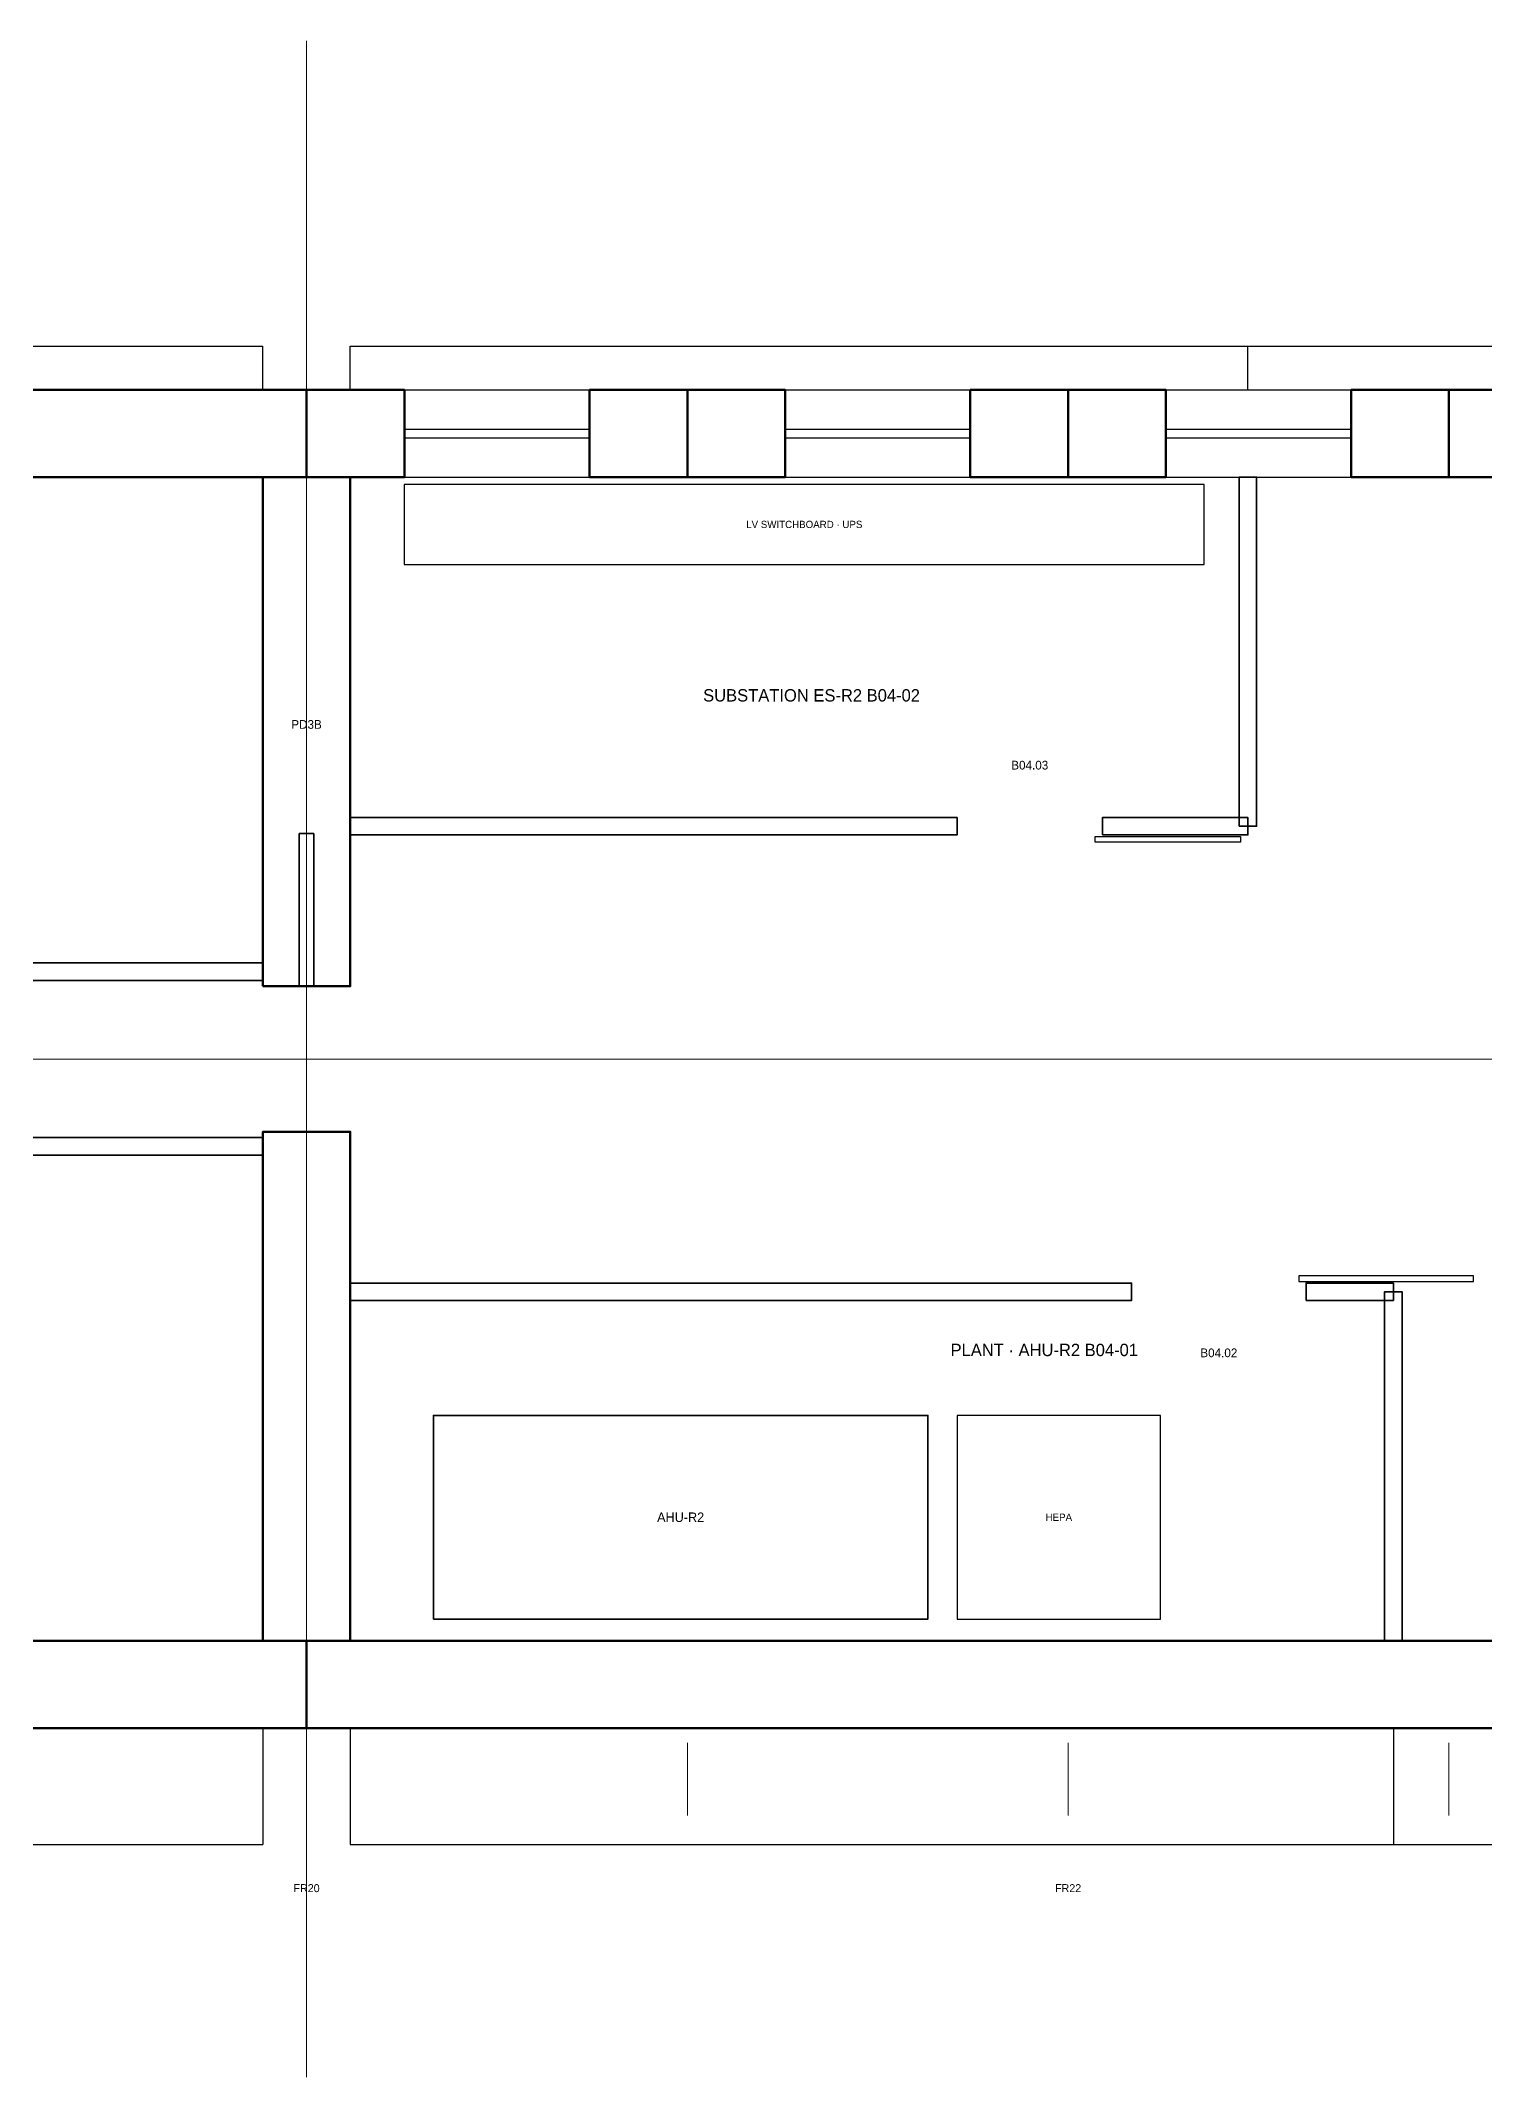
# Model space of a CAD drawing. Header units: millimetres. Extents: x 0 to 254927, y -7000 to 7000.
# Drawn here: x 62804 to 72729, y -7000 to 7000 of the extents above; entities that cross this region are included whole.
import ezdxf
from ezdxf.enums import TextEntityAlignment as Align

# ---------------------------------------------------------------- set-up
doc = ezdxf.new("R2010")
doc.units = ezdxf.units.MM
doc.linetypes.add('CENTER', pattern=[5.08, 3.175, -0.635, 0.635, -0.635])
doc.linetypes.add('DASHED', pattern=[1.524, 1.27, -0.254])
for name, color, linetype, lineweight in [('A-ANNO-DIMS', 2, 'CONTINUOUS', 18), ('A-ANNO-NOTE', 7, 'CONTINUOUS', 18), ('A-ANNO-TEXT', 7, 'CONTINUOUS', 25), ('A-CNTR', 9, 'CENTER', 13), ('A-DOOR', 3, 'CONTINUOUS', 25), ('A-DOOR-PRES', 1, 'CONTINUOUS', 35), ('A-EQPM', 30, 'CONTINUOUS', 25), ('A-GLAZ', 5, 'CONTINUOUS', 25), ('A-GRID', 9, 'CENTER', 18), ('A-HIDN', 8, 'DASHED', 18), ('A-WALL', 7, 'CONTINUOUS', 35), ('A-WALL-BHD', 7, 'CONTINUOUS', 50), ('A-WALL-PRHU', 7, 'CONTINUOUS', 70), ('M-HVAC-EQPM', 4, 'CONTINUOUS', 35)]:
    doc.layers.add(name, color=color, linetype=linetype, lineweight=lineweight)
doc.styles.add('OpenSansCondensed-Light', font='OpenSansCondensed-Light.ttf')
doc.dimstyles.new('EZDXF', dxfattribs={"dimtxt": 0.25, "dimasz": 0.175, "dimexe": 0.375, "dimexo": 0.125, "dimgap": 0.1, "dimtad": 1, "dimlfac": 100, "dimzin": 12, "dimdsep": 46, "dimtxsty": 'OpenSansCondensed-Light', "dimblk": 'ARCHTICK', "dimcen": 2.5, "dimazin": 3, "dimtfac": 0.5, "dimtmove": 2, "dimatfit": 3})

# ---------------------------------------------------------------- blocks, each defined once
blk = doc.blocks.new('_ARCHTICK')
at = {"color": 0, "linetype": 'BYBLOCK', "const_width": 0.15}
blk.add_lwpolyline([(-0.5, -0.5), (0.5, 0.5)], dxfattribs=at)

msp = doc.modelspace()

# ---------------------------------------------------------------- linework, layer by layer
at = {"layer": 'A-ANNO-DIMS'}
for p, q in [((64631.85307, -4700), (64631.85307, -5200)), ((64631.85307, -4700), (64631.85307, -5200)), ((67249.84695, -4700), (67249.84695, -5200)), ((69867.84083, -4700), (69867.84083, -5200)), ((72485.83471, -4700), (72485.83471, -5200))]:
    msp.add_line(p, q, dxfattribs=at)
at = {"layer": 'A-CNTR'}
msp.add_line((0, 0), (254927.41229, 0), dxfattribs=at)
at = {"layer": 'A-DOOR'}
for p, q in [((69103.82858, 1540), (69103.82858, 1660)), ((70103.82858, 1540), (70103.82858, 1660)), ((70303.82858, -1660), (70303.82858, -1540)), ((71503.82858, -1660), (71503.82858, -1540))]:
    msp.add_line(p, q, dxfattribs=at)
for points in [[(70053.82858, 1530), (71053.82858, 1530), (71053.82858, 1490), (70053.82858, 1490)], [(71453.82858, -1530), (72653.82858, -1530), (72653.82858, -1490), (71453.82858, -1490)]]:
    msp.add_lwpolyline(points, close=True, dxfattribs=at)
at = {"layer": 'A-DOOR-PRES'}
for p, q in [((64331.85307, 500), (64931.85307, 500)), ((64331.85307, -500), (64931.85307, -500))]:
    msp.add_line(p, q, dxfattribs=at)
msp.add_lwpolyline([(64581.85307, 500), (64681.85307, 500), (64681.85307, 1550), (64581.85307, 1550)], close=True, dxfattribs=at)
at = {"layer": 'A-EQPM'}
for points in [[(65303.82858, 3400), (70803.82858, 3400), (70803.82858, 3950), (65303.82858, 3950)], [(69103.82858, -3850), (70503.82858, -3850), (70503.82858, -2450), (69103.82858, -2450)]]:
    msp.add_lwpolyline(points, close=True, dxfattribs=at)
at = {"layer": 'A-GLAZ'}
for p, q in [((65304.48637, 4600), (66577.21365, 4600)), ((67922.48025, 4600), (69195.20753, 4600)), ((70540.47413, 4600), (71813.2014, 4600)), ((65304.48637, 4330), (66577.21365, 4330)), ((65304.48637, 4270), (66577.21365, 4270)), ((67922.48025, 4330), (69195.20753, 4330)), ((67922.48025, 4270), (69195.20753, 4270)), ((70540.47413, 4330), (71813.2014, 4330)), ((70540.47413, 4270), (71813.2014, 4270)), ((65304.48637, 4000), (66577.21365, 4000)), ((67922.48025, 4000), (69195.20753, 4000)), ((70540.47413, 4000), (71813.2014, 4000))]:
    msp.add_line(p, q, dxfattribs=at)
at = {"layer": 'A-GRID'}
msp.add_line((64631.85307, -7000), (64631.85307, 7000), dxfattribs=at)
msp.add_line((64631.85307, -7000), (64631.85307, 7000), dxfattribs=at)
at = {"layer": 'A-HIDN'}
msp.add_line((64631.85307, -500), (64631.85307, 500), dxfattribs=at)
at = {"layer": 'A-WALL'}
for points in [[(71043.82858, 1600), (71163.82858, 1600), (71163.82858, 4000), (71043.82858, 4000)], [(64931.85307, 1540), (69103.82858, 1540), (69103.82858, 1660), (64931.85307, 1660)], [(70103.82858, 1540), (71103.82858, 1540), (71103.82858, 1660), (70103.82858, 1660)], [(55659.87756, 540), (64331.85307, 540), (64331.85307, 660), (55659.87756, 660)], [(53659.87756, -660), (64331.85307, -660), (64331.85307, -540), (53659.87756, -540)], [(64931.85307, -1660), (70303.82858, -1660), (70303.82858, -1540), (64931.85307, -1540)], [(71503.82858, -1660), (72103.82858, -1660), (72103.82858, -1540), (71503.82858, -1540)], [(72043.82858, -4000), (72163.82858, -4000), (72163.82858, -1600), (72043.82858, -1600)]]:
    msp.add_lwpolyline(points, close=True, dxfattribs=at)
at = {"layer": 'A-WALL-BHD'}
for points in [[(64331.85307, 500), (64931.85307, 500), (64931.85307, 4000), (64331.85307, 4000)], [(64331.85307, -4000), (64931.85307, -4000), (64931.85307, -500), (64331.85307, -500)]]:
    msp.add_lwpolyline(points, close=True, dxfattribs=at)
at = {"layer": 'A-WALL-PRHU'}
for points in [[(62013.85919, 4000), (64631.85307, 4000), (64631.85307, 4600), (62013.85919, 4600)], [(64631.85307, 4000), (65304.48637, 4000), (65304.48637, 4600), (64631.85307, 4600)], [(66577.21365, 4000), (67249.84695, 4000), (67249.84695, 4600), (66577.21365, 4600)], [(67249.84695, 4000), (67922.48025, 4000), (67922.48025, 4600), (67249.84695, 4600)], [(69195.20753, 4000), (69867.84083, 4000), (69867.84083, 4600), (69195.20753, 4600)], [(69867.84083, 4000), (70540.47413, 4000), (70540.47413, 4600), (69867.84083, 4600)], [(71813.2014, 4000), (72485.83471, 4000), (72485.83471, 4600), (71813.2014, 4600)], [(72485.83471, 4000), (73158.46801, 4000), (73158.46801, 4600), (72485.83471, 4600)], [(43687.90205, -4600), (64631.85307, -4600), (64631.85307, -4000), (43687.90205, -4000)], [(64631.85307, -4600), (85575.8041, -4600), (85575.8041, -4000), (64631.85307, -4000)]]:
    msp.add_lwpolyline(points, close=True, dxfattribs=at)
at = {"layer": 'M-HVAC-EQPM'}
msp.add_lwpolyline([(65503.82858, -3850), (68903.82858, -3850), (68903.82858, -2450), (65503.82858, -2450)], close=True, dxfattribs=at)

# ---------------------------------------------------------------- texts
at = {"layer": 'A-ANNO-NOTE'}
for s, height, p in [('LV SWITCHBOARD · UPS', 50, (68053.82858, 3675)), ('AHU-R2', 65, (67203.82858, -3150)), ('HEPA', 50, (69803.82858, -3150)), ('FR20', 55, (64631.85307, -5700)), ('FR20', 55, (64631.85307, -5700)), ('FR22', 55, (69867.84083, -5700))]:
    msp.add_text(s, height=height, dxfattribs=at).set_placement(p, align=Align.MIDDLE_CENTER)
at = {"layer": 'A-ANNO-TEXT'}
for s, height, p in [('SUBSTATION ES-R2 B04-02', 85, (68103.82858, 2500)), ('PD3B', 60, (64631.85307, 2300)), ('B04.03', 60, (69603.82858, 2020)), ('PLANT · AHU-R2 B04-01', 85, (69703.82858, -2000)), ('B04.02', 60, (70903.82858, -2020))]:
    msp.add_text(s, height=height, dxfattribs=at).set_placement(p, align=Align.MIDDLE_CENTER)

# ---------------------------------------------------------------- dimensions: what is measured, and where the dimension line sits
at = {"layer": 'A-ANNO-DIMS'}
for base, p1, p2 in [((59185, 4900), (59185, 4600), (64331.85307, 4600)), ((64931.85307, 4900), (64931.85307, 4600), (71104, 4600)), ((71104, 4900), (71104, 4600), (85275.8041, 4600)), ((43987.90205, -5400), (43987.90205, -4600), (64331.85307, -4600)), ((64931.85307, -5400), (64931.85307, -4600), (72104, -4600)), ((72104, -5400), (72104, -4600), (82704, -4600))]:
    msp.add_linear_dim(base=base, p1=p1, p2=p2, dimstyle='EZDXF', dxfattribs=at).render()

doc.saveas('drawing.dxf')
